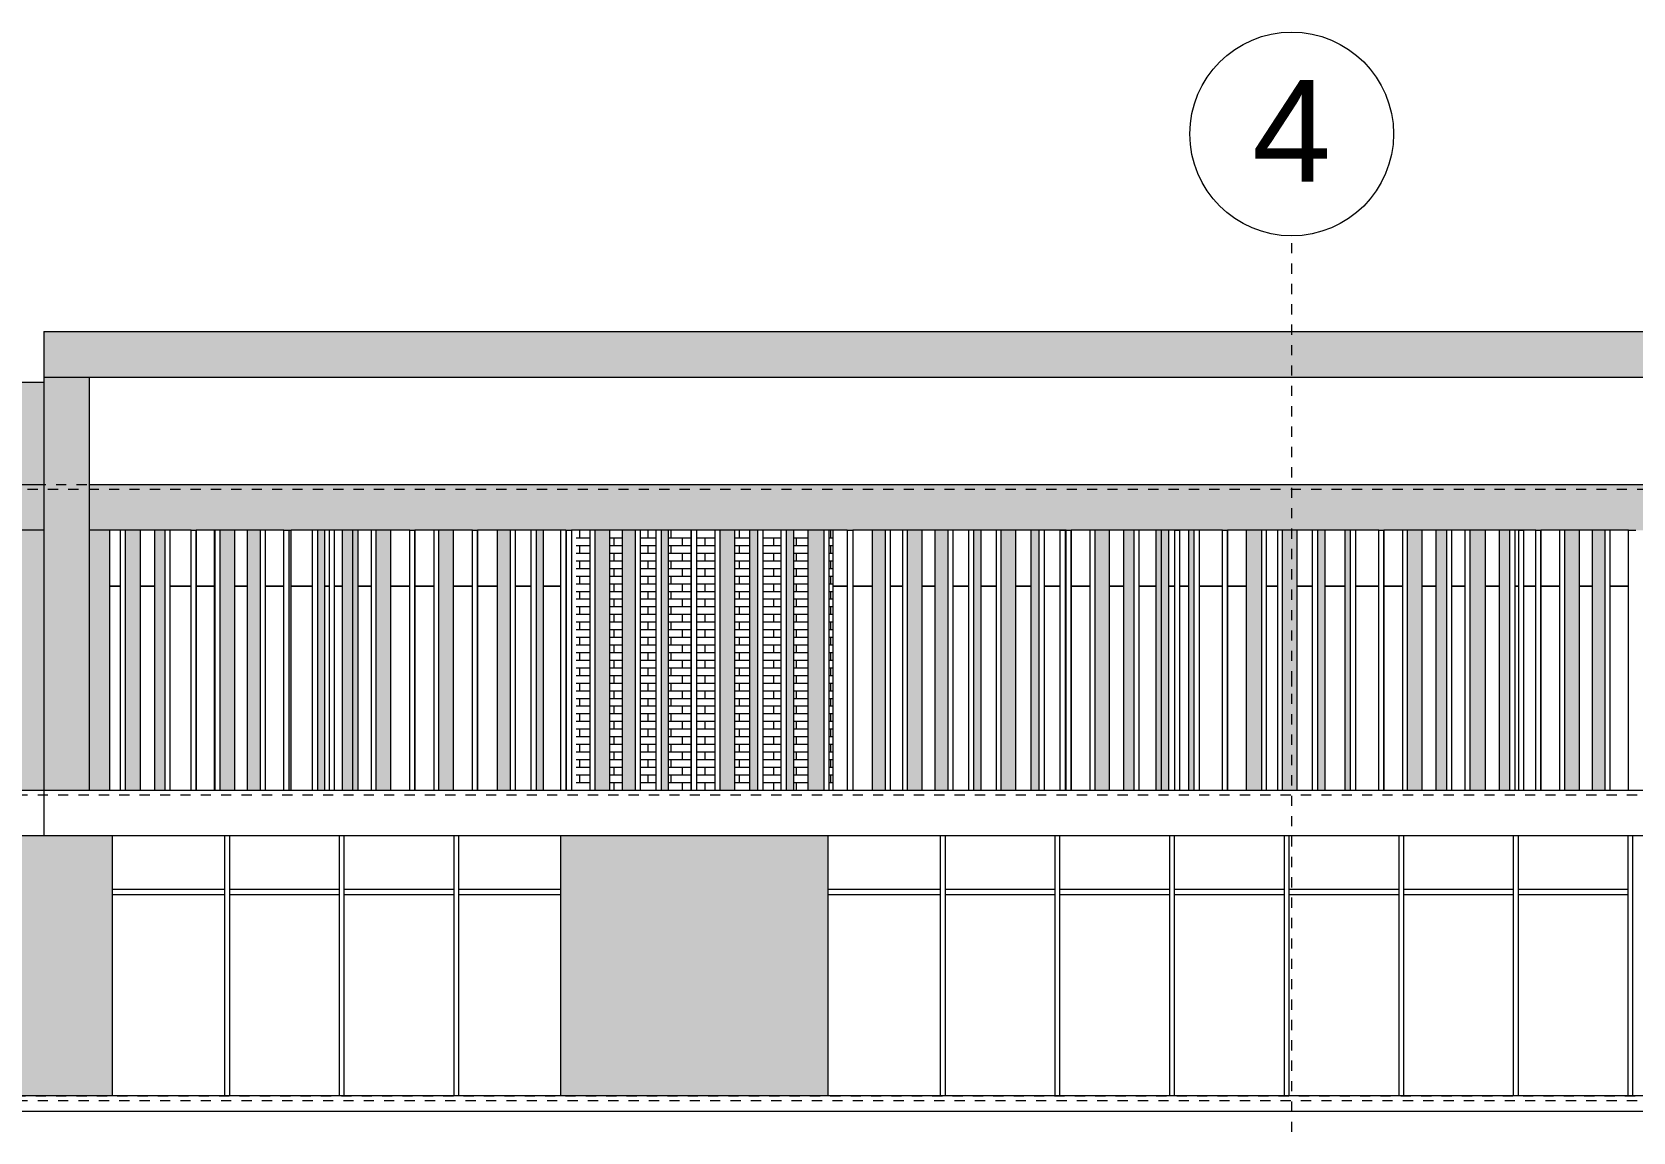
# Model space of a CAD drawing. Header units: metres. Extents: x 40 to 358, y -13 to 19.
# Drawn here: x 306.47 to 322.18, y -2.35 to 8.44 of the extents above; entities that cross this region are included whole.
import ezdxf

# ---------------------------------------------------------------- set-up
doc = ezdxf.new("R2010")
doc.units = ezdxf.units.M
doc.linetypes.add('Eje', pattern=[0.015, 0.003, -0.003, 0.006, -0.003])
doc.linetypes.add('LíneaDeRejilla', pattern=[0.021, 0.012, -0.003, 0.003, -0.003])
for name, color, linetype, lineweight in [('A-FLOR', 192, 'Continuous', 18), ('A-MURO', 113, 'Continuous', 9), ('A-MURO-ACHU', 111, 'Continuous', 9), ('A-PISO', 51, 'Continuous', 9), ('A-PISO-ACHU', 8, 'Continuous', 9), ('A-TEXT-NIVL', 51, 'Continuous', 5), ('A-VENT-CORT', 52, 'Continuous', 5), ('A-VENT-CORT-MARC', 51, 'Continuous', 5), ('S-REJI', 1, 'Continuous', 5), ('S-REJI-IDEN', 1, 'Continuous', 5)]:
    doc.layers.add(name, color=color, linetype=linetype, lineweight=lineweight)
doc.styles.add('Arial_1', font='arial.ttf', dxfattribs={"height": 1})

# ---------------------------------------------------------------- blocks, each defined once
blk = doc.blocks.new('Panel de sistema - Vidrio-10-V837-Fachada Oriental')
at = {"layer": 'A-VENT-CORT'}
for p, q in [((26.788, 3), (26.666, 3)), ((27.024, 3), (26.838, 3)), ((27.339, 3), (27.215, 3)), ((27.697, 3), (27.514, 3))]:
    blk.add_line(p, q, dxfattribs=at)
blk = doc.blocks.new('Panel de sistema - Vidrio-10-V838-Fachada Oriental')
at = {"layer": 'A-VENT-CORT'}
for p, q in [((25.807, 3), (25.672, 3)), ((26.095, 3), (25.96, 3)), ((26.427, 3), (26.292, 3)), ((26.616, 3), (26.58, 3))]:
    blk.add_line(p, q, dxfattribs=at)
blk = doc.blocks.new('Panel de sistema - Vidrio-10-V839-Fachada Oriental')
at = {"layer": 'A-VENT-CORT'}
for p, q in [((24.595, 3), (24.445, 3)), ((24.911, 3), (24.718, 3)), ((25.245, 3), (25.016, 3)), ((25.482, 3), (25.295, 3))]:
    blk.add_line(p, q, dxfattribs=at)
blk = doc.blocks.new('Panel de sistema - Vidrio-10-V840-Fachada Oriental')
at = {"layer": 'A-VENT-CORT'}
for p, q in [((23.377, 3), (23.291, 3)), ((23.711, 3), (23.482, 3)), ((23.945, 3), (23.761, 3)), ((24.255, 3), (24.141, 3))]:
    blk.add_line(p, q, dxfattribs=at)
blk = doc.blocks.new('Panel de sistema - Vidrio-10-V841-Fachada Oriental')
at = {"layer": 'A-VENT-CORT'}
for p, q in [((22.177, 3), (22.166, 3)), ((22.414, 3), (22.227, 3)), ((22.739, 3), (22.604, 3)), ((23.061, 3), (22.892, 3)), ((23.241, 3), (23.184, 3))]:
    blk.add_line(p, q, dxfattribs=at)
blk = doc.blocks.new('Panel de sistema - Vidrio-10-V842-Fachada Oriental')
at = {"layer": 'A-VENT-CORT'}
for p, q in [((21.221, 3), (21.063, 3)), ((21.494, 3), (21.343, 3)), ((21.831, 3), (21.684, 3)), ((22.116, 3), (21.96, 3))]:
    blk.add_line(p, q, dxfattribs=at)
blk = doc.blocks.new('Panel de sistema - Vidrio-10-V843-Fachada Oriental')
at = {"layer": 'A-VENT-CORT'}
for p, q in [((20.028, 3), (19.891, 3)), ((20.274, 3), (20.082, 3)), ((20.573, 3), (20.449, 3)), ((20.888, 3), (20.764, 3))]:
    blk.add_line(p, q, dxfattribs=at)
blk = doc.blocks.new('Panel de sistema - Vidrio-10-V845-Fachada Oriental')
at = {"layer": 'A-VENT-CORT'}
for p, q in [((26.666, 3), (26.788, 3)), ((26.838, 3), (27.024, 3)), ((27.215, 3), (27.339, 3)), ((27.514, 3), (27.697, 3))]:
    blk.add_line(p, q, dxfattribs=at)
blk = doc.blocks.new('Panel de sistema - Vidrio-10-V846-Fachada Oriental')
at = {"layer": 'A-VENT-CORT'}
for p, q in [((25.672, 3), (25.807, 3)), ((25.96, 3), (26.095, 3)), ((26.292, 3), (26.427, 3)), ((26.58, 3), (26.616, 3))]:
    blk.add_line(p, q, dxfattribs=at)
blk = doc.blocks.new('Panel de sistema - Vidrio-10-V847-Fachada Oriental')
at = {"layer": 'A-VENT-CORT'}
for p, q in [((24.445, 3), (24.595, 3)), ((24.718, 3), (24.911, 3)), ((25.016, 3), (25.245, 3)), ((25.295, 3), (25.482, 3))]:
    blk.add_line(p, q, dxfattribs=at)
blk = doc.blocks.new('Panel de sistema - Vidrio-10-V848-Fachada Oriental')
at = {"layer": 'A-VENT-CORT'}
for p, q in [((23.291, 3), (23.377, 3)), ((23.482, 3), (23.711, 3)), ((23.761, 3), (23.945, 3)), ((24.141, 3), (24.255, 3))]:
    blk.add_line(p, q, dxfattribs=at)
blk = doc.blocks.new('Panel de sistema - Vidrio-10-V849-Fachada Oriental')
at = {"layer": 'A-VENT-CORT'}
for p, q in [((22.166, 3), (22.177, 3)), ((22.227, 3), (22.414, 3)), ((22.604, 3), (22.739, 3)), ((22.892, 3), (23.061, 3)), ((23.184, 3), (23.241, 3))]:
    blk.add_line(p, q, dxfattribs=at)
blk = doc.blocks.new('Panel de sistema - Vidrio-10-V850-Fachada Oriental')
at = {"layer": 'A-VENT-CORT'}
for p, q in [((21.063, 3), (21.221, 3)), ((21.343, 3), (21.494, 3)), ((21.684, 3), (21.831, 3)), ((21.96, 3), (22.116, 3))]:
    blk.add_line(p, q, dxfattribs=at)
blk = doc.blocks.new('Panel de sistema - Vidrio-10-V851-Fachada Oriental')
at = {"layer": 'A-VENT-CORT'}
for p, q in [((19.891, 3), (20.028, 3)), ((20.082, 3), (20.274, 3)), ((20.449, 3), (20.573, 3)), ((20.764, 3), (20.888, 3))]:
    blk.add_line(p, q, dxfattribs=at)
blk = doc.blocks.new('Panel de sistema - Vidrio-10-V852-Fachada Oriental')
at = {"layer": 'A-VENT-CORT'}
for p, q in [((16.349, 3), (16.162, 3)), ((16.593, 3), (16.399, 3)), ((16.926, 3), (16.768, 3)), ((17.216, 3), (17.048, 3)), ((17.216, 1), (17.216, 3))]:
    blk.add_line(p, q, dxfattribs=at)
blk = doc.blocks.new('Panel de sistema - Vidrio-10-V853-Fachada Oriental')
at = {"layer": 'A-VENT-CORT'}
for p, q in [((15.07, 3), (14.991, 3)), ((15.358, 3), (15.223, 3)), ((15.735, 3), (15.549, 3)), ((15.972, 3), (15.785, 3))]:
    blk.add_line(p, q, dxfattribs=at)
blk = doc.blocks.new('Panel de sistema - Vidrio-10-V854-Fachada Oriental')
at = {"layer": 'A-VENT-CORT'}
for p, q in [((14.139, 3), (14.015, 3)), ((14.497, 3), (14.314, 3)), ((14.778, 3), (14.569, 3)), ((14.941, 3), (14.901, 3))]:
    blk.add_line(p, q, dxfattribs=at)
blk = doc.blocks.new('Panel de sistema - Vidrio-10-1542332-Fachada Oriental')
at = {"layer": 'A-VENT-CORT'}
for p, q in [((12.895, 3), (12.791, 3)), ((13.227, 3), (13.092, 3)), ((13.588, 3), (13.38, 3)), ((13.816, 3), (13.638, 3)), ((13.816, 1), (13.816, 3))]:
    blk.add_line(p, q, dxfattribs=at)
blk = doc.blocks.new('Panel de sistema - Vidrio-10-V855-Fachada Oriental')
at = {"layer": 'A-VENT-CORT'}
for p, q in [((17.216, 3), (17.216, 3.55)), ((16.162, 3), (16.349, 3)), ((16.399, 3), (16.593, 3)), ((16.768, 3), (16.926, 3)), ((17.048, 3), (17.216, 3))]:
    blk.add_line(p, q, dxfattribs=at)
blk = doc.blocks.new('Panel de sistema - Vidrio-10-V856-Fachada Oriental')
at = {"layer": 'A-VENT-CORT'}
for p, q in [((14.991, 3), (15.07, 3)), ((15.223, 3), (15.358, 3)), ((15.549, 3), (15.735, 3)), ((15.785, 3), (15.972, 3))]:
    blk.add_line(p, q, dxfattribs=at)
blk = doc.blocks.new('Panel de sistema - Vidrio-10-V857-Fachada Oriental')
at = {"layer": 'A-VENT-CORT'}
for p, q in [((14.015, 3), (14.139, 3)), ((14.314, 3), (14.497, 3)), ((14.569, 3), (14.778, 3)), ((14.901, 3), (14.941, 3))]:
    blk.add_line(p, q, dxfattribs=at)
blk = doc.blocks.new('Panel de sistema - Vidrio-10-1542333-Fachada Oriental')
at = {"layer": 'A-VENT-CORT'}
for p, q in [((13.816, 3), (13.816, 3.55)), ((12.791, 3), (12.895, 3)), ((13.092, 3), (13.227, 3)), ((13.38, 3), (13.588, 3)), ((13.638, 3), (13.816, 3))]:
    blk.add_line(p, q, dxfattribs=at)
blk = doc.blocks.new('Montante rectangular - 50x150-1351317-Fachada Oriental')
at = {"layer": 'A-VENT-CORT-MARC'}
for p, q in [((14.941, 3.55), (14.941, 3)), ((14.991, 3.55), (14.991, 3))]:
    blk.add_line(p, q, dxfattribs=at)
blk = doc.blocks.new('Montante rectangular - 50x150-1351318-Fachada Oriental')
at = {"layer": 'A-VENT-CORT-MARC'}
for p, q in [((14.941, 3), (14.941, 1)), ((14.991, 3), (14.991, 1))]:
    blk.add_line(p, q, dxfattribs=at)
blk = doc.blocks.new('Montante rectangular - 50x150-1633745-Fachada Oriental')
at = {"layer": 'A-VENT-CORT-MARC'}
for p, q in [((13.916, 0.55), (13.916, 0)), ((13.966, 0), (13.966, 0.55))]:
    blk.add_line(p, q, dxfattribs=at)
blk = doc.blocks.new('Montante rectangular - 50x150-1633746-Fachada Oriental')
at = {"layer": 'A-VENT-CORT-MARC'}
for p, q in [((13.916, 0), (13.916, -2)), ((13.966, -2), (13.966, 0))]:
    blk.add_line(p, q, dxfattribs=at)
blk = doc.blocks.new('Montante rectangular - 50x150-V861-Fachada Oriental')
at = {"layer": 'A-VENT-CORT-MARC'}
for p, q in [((22.116, 3.55), (22.166, 3.55)), ((22.116, 3.55), (22.116, 3)), ((22.166, 3.55), (22.166, 3))]:
    blk.add_line(p, q, dxfattribs=at)
blk = doc.blocks.new('Montante rectangular - 50x150-1532673-Fachada Oriental')
at = {"layer": 'A-VENT-CORT-MARC'}
for p, q in [((33.841, -0.025), (33.841, 0.025)), ((34.916, 0.025), (33.841, 0.025)), ((34.916, 0.025), (34.916, -0.025)), ((33.841, -0.025), (34.916, -0.025))]:
    blk.add_line(p, q, dxfattribs=at)
blk = doc.blocks.new('Montante rectangular - 50x150-1633778-Fachada Oriental')
at = {"layer": 'A-VENT-CORT-MARC'}
for p, q in [((32.666, 0.025), (31.566, 0.025)), ((32.666, 0.025), (32.666, -0.025)), ((31.566, -0.025), (32.666, -0.025))]:
    blk.add_line(p, q, dxfattribs=at)
blk = doc.blocks.new('Montante rectangular - 50x150-1633799-Fachada Oriental')
at = {"layer": 'A-VENT-CORT-MARC'}
for p, q in [((16.216, -0.025), (16.216, 0.025)), ((17.216, 0.025), (16.216, 0.025)), ((16.216, -0.025), (17.216, -0.025))]:
    blk.add_line(p, q, dxfattribs=at)
blk = doc.blocks.new('Montante rectangular - 50x150-V876-Fachada Oriental')
at = {"layer": 'A-VENT-CORT-MARC'}
for p, q in [((12.816, -0.025), (12.816, 0.025)), ((13.916, 0.025), (12.816, 0.025)), ((13.916, 0.025), (13.916, -0.025)), ((12.816, -0.025), (13.916, -0.025))]:
    blk.add_line(p, q, dxfattribs=at)
blk = doc.blocks.new('Grid - 4mm-563819-Fachada Oriental')
at = {"layer": 'S-REJI-IDEN'}
blk.add_circle((10.91, 7.438), 1, dxfattribs=at)

msp = doc.modelspace()

# ---------------------------------------------------------------- hatches: boundary and pattern name
at = {"layer": 'A-MURO-ACHU'}
for points in [[(306.583, 1), (307.033, 1), (307.033, 5.05), (306.583, 5.05), (306.583, 2.632)], [(306.583, 4), (306.583, 5), (305.427, 5), (305.427, 4)], [(307.381, 1), (307.534, 1), (307.534, 3.55), (307.381, 3.55), (307.381, 3)], [(307.775, 1), (307.775, 3.55), (307.669, 3.55), (307.669, 1)], [(308.31, 1), (308.457, 1), (308.457, 3.55), (308.31, 3.55), (308.31, 3)], [(308.711, 1), (308.711, 3.55), (308.581, 3.55), (308.581, 1)], [(309.011, 1), (309.011, 3.55), (308.989, 3.55), (308.989, 1)], [(309.343, 1), (309.343, 3.55), (309.269, 3.55), (309.269, 1)], [(309.618, 1), (309.618, 3.55), (309.512, 3.55), (309.512, 1)], [(309.665, 1), (309.665, 3.55), (309.618, 3.55), (309.618, 1)], [(309.844, 1), (309.99, 1), (309.99, 3.55), (309.844, 3.55), (309.844, 3)], [(310.604, 1), (310.604, 3.55), (310.457, 3.55), (310.457, 1), (310.558, 1)], [(311.165, 1), (311.165, 3.55), (311.035, 3.55), (311.035, 1)], [(311.49, 1), (311.49, 3.55), (311.416, 3.55), (311.416, 1)], [(311.713, 1), (311.713, 3.55), (311.709, 3.55), (311.709, 1)], [(312.138, 1), (312.138, 3.55), (311.991, 3.55), (311.991, 1)], [(312.392, 1), (312.392, 3.55), (312.262, 3.55), (312.262, 1)], [(312.717, 1), (312.717, 3.55), (312.643, 3.55), (312.643, 1)], [(312.936, 1), (312.94, 1), (312.94, 3.55), (312.936, 3.55), (312.936, 3.282)], [(313.365, 1), (313.365, 3.55), (313.218, 3.55), (313.218, 1)], [(313.593, 1), (313.593, 3.55), (313.512, 3.55), (313.512, 1)], [(313.945, 1), (313.945, 3.55), (313.87, 3.55), (313.87, 1)], [(314.245, 1), (314.245, 3.55), (314.082, 3.55), (314.082, 1)], [(314.47, 1), (314.474, 1), (314.474, 3.55), (314.47, 3.55), (314.47, 3)], [(314.716, 1), (314.846, 1), (314.846, 3.55), (314.716, 3.55), (314.716, 3)], [(315.059, 1), (315.206, 1), (315.206, 3.55), (315.059, 3.55), (315.059, 3)], [(315.33, 1), (315.46, 1), (315.46, 3.55), (315.33, 3.55), (315.33, 3)], [(315.711, 1), (315.785, 1), (315.785, 3.55), (315.711, 3.55), (315.711, 3)], [(315.979, 1), (316.126, 1), (316.126, 3.55), (315.979, 3.55), (315.979, 3)], [(316.354, 1), (316.354, 3.55), (316.273, 3.55), (316.273, 1)], [(316.899, 1), (317.046, 1), (317.046, 3.55), (316.899, 3.55), (316.899, 3)], [(317.287, 1), (317.287, 3.55), (317.181, 3.55), (317.181, 1)], [(317.552, 1), (317.552, 3.55), (317.503, 3.55), (317.503, 1)], [(317.626, 1), (317.626, 3.55), (317.552, 3.55), (317.552, 1)], [(317.819, 1), (317.875, 1), (317.875, 3.55), (317.819, 3.55), (317.819, 3)], [(318.387, 1), (318.54, 1), (318.54, 3.55), (318.387, 3.55), (318.387, 3)], [(318.808, 1), (318.887, 1), (318.887, 3.55), (318.74, 3.55), (318.74, 1)], [(319.16, 1), (319.16, 3.55), (319.086, 3.55), (319.086, 1)], [(319.409, 1), (319.409, 3.55), (319.353, 3.55), (319.353, 1)], [(320.114, 1), (320.114, 3.55), (319.967, 3.55), (319.967, 1), (319.983, 1)], [(320.249, 1), (320.355, 1), (320.355, 3.55), (320.249, 3.55), (320.249, 3)], [(320.581, 1), (320.734, 1), (320.734, 3.55), (320.581, 3.55), (320.581, 3)], [(320.975, 1), (320.975, 3.55), (320.869, 3.55), (320.869, 1)], [(321.657, 1), (321.657, 3.55), (321.51, 3.55), (321.51, 1)], [(321.911, 1), (321.911, 3.55), (321.781, 3.55), (321.781, 1), (321.842, 1)], [(310.84, 1), (310.841, 1), (310.84, 3)], [(316.669, 1), (316.669, 1), (316.669, 3)], [(307.258, -2), (307.258, 0.55), (305.427, 0.55), (305.427, -2)], [(311.808, -2), (311.808, 0.55), (311.658, 0.55), (311.658, -2)], [(311.808, -2), (314.283, -2), (314.283, 0.55), (311.808, 0.55), (311.808, -0.07)]]:
    msp.add_hatch(color=256, dxfattribs=at).paths.add_polyline_path(points, flags=0)
h = msp.add_hatch(color=256, dxfattribs=at)
h.paths.add_polyline_path([(306.583, 1), (306.583, 3.55), (305.427, 3.55), (305.427, 1)], flags=0)
h.paths.add_polyline_path([(307.233, 1), (307.233, 3.55), (307.033, 3.55), (307.033, 1)], flags=0)
at = {"layer": 'A-MURO-ACHU', "lineweight": 5}
h = msp.add_hatch(dxfattribs=at)
h.set_pattern_fill('FP_14', color=256, style=0, pattern_type=2)
h.set_pattern_definition([(0, (311.73291, 1), (0, 0.075), []), (90, (311.73291, 1), (-0.112, 0.075), [0.075, -0.075])])
h.paths.add_polyline_path([(311.808, 1), (311.947, 1), (311.947, 3.55), (311.808, 3.55), (311.808, 3.282)], flags=0)
h.paths.add_polyline_path([(314.288, 1), (314.333, 1), (314.333, 3.55), (314.288, 3.55), (314.288, 3.282)], flags=0)
h.paths.add_polyline_path([(314.082, 1), (314.082, 3.55), (313.945, 3.55), (313.945, 1)], flags=0)
h.paths.add_polyline_path([(312.138, 1), (312.262, 1), (312.262, 3.55), (312.138, 3.55), (312.138, 3.282)], flags=0)
h.paths.add_polyline_path([(313.641, 1), (313.822, 1), (313.822, 3.55), (313.641, 3.55), (313.641, 3.282)], flags=0)
h.paths.add_polyline_path([(312.595, 1), (312.595, 3.55), (312.437, 3.55), (312.437, 1)], flags=0)
h.paths.add_polyline_path([(313.512, 1), (313.512, 3.55), (313.365, 3.55), (313.365, 1)], flags=0)
h.paths.add_polyline_path([(313.175, 1), (313.175, 3.55), (312.99, 3.55), (312.99, 1)], flags=0)
h.paths.add_polyline_path([(312.717, 1), (312.936, 1), (312.936, 3.55), (312.717, 3.55), (312.717, 3.282)], flags=0)
at = {"layer": 'A-PISO-ACHU'}
msp.add_hatch(color=256, dxfattribs=at).paths.add_polyline_path([(343.668, 5.05), (348.203, 5.05), (348.203, 5.5), (306.583, 5.5), (306.583, 5.05), (338.818, 5.05)], flags=0)
h = msp.add_hatch(color=256, dxfattribs=at)
h.paths.add_polyline_path([(348.518, 3.55), (348.903, 3.55), (348.903, 4), (348.203, 4), (348.203, 3.55)], flags=0)
h.paths.add_polyline_path([(306.583, 3.55), (306.583, 4), (305.427, 4), (305.427, 3.55)], flags=0)
h.paths.add_polyline_path([(307.033, 3.55), (347.753, 3.55), (347.753, 4), (307.033, 4)], flags=0)

# ---------------------------------------------------------------- linework, layer by layer
at = {"layer": 'A-FLOR'}
for p, q in [((352.63, -2), (288.729, -2)), ((288.729, -2.15), (352.63, -2.15))]:
    msp.add_line(p, q, dxfattribs=at)
at = {"layer": 'A-MURO'}
for p, q in [((306.583, 5.05), (306.583, 1)), ((307.033, 1), (307.033, 5.05)), ((306.583, 5), (291.09, 5)), ((307.233, 1), (307.233, 3.55)), ((307.534, 3.55), (307.337, 3.55)), ((307.337, 1), (307.337, 3.55)), ((307.381, 3.55), (307.381, 1)), ((307.534, 1), (307.534, 3.55)), ((307.822, 3.55), (307.669, 3.55)), ((307.669, 3.55), (307.669, 1)), ((307.775, 1), (307.775, 3.55)), ((307.822, 3.55), (307.822, 1)), ((308.03, 1), (308.03, 3.55)), ((308.03, 3.55), (308.08, 3.55)), ((308.08, 1), (308.08, 3.55)), ((308.08, 3.55), (308.08, 1)), ((308.457, 3.55), (308.266, 3.55)), ((308.266, 1), (308.266, 3.55)), ((308.31, 3.55), (308.31, 1)), ((308.457, 1), (308.457, 3.55)), ((308.756, 3.55), (308.581, 3.55)), ((308.581, 3.55), (308.581, 1)), ((308.711, 1), (308.711, 3.55)), ((308.756, 3.55), (308.756, 1)), ((308.939, 1), (308.939, 3.55)), ((308.939, 3.55), (309.011, 3.55)), ((308.989, 3.55), (308.989, 1)), ((309.011, 1), (309.011, 3.55)), ((309.343, 3.55), (309.22, 3.55)), ((309.22, 1), (309.22, 3.55)), ((309.269, 3.55), (309.269, 1)), ((309.343, 1), (309.343, 3.55)), ((309.665, 3.55), (309.512, 3.55)), ((309.512, 3.55), (309.512, 1)), ((309.618, 1), (309.618, 3.55)), ((309.665, 3.55), (309.665, 1)), ((309.99, 3.55), (309.8, 3.55)), ((309.8, 1), (309.8, 3.55)), ((309.844, 3.55), (309.844, 1)), ((309.99, 1), (309.99, 3.55)), ((310.177, 1), (310.177, 3.55)), ((310.177, 3.55), (310.227, 3.55)), ((310.227, 1), (310.227, 3.55)), ((310.227, 3.55), (310.227, 1)), ((310.604, 3.55), (310.414, 3.55)), ((310.414, 1), (310.414, 3.55)), ((310.457, 3.55), (310.457, 1)), ((310.604, 1), (310.604, 3.55)), ((310.79, 1), (310.79, 3.55)), ((310.79, 3.55), (310.841, 3.55)), ((310.84, 3.55), (310.84, 1)), ((310.841, 1), (310.841, 3.55)), ((311.21, 3.55), (311.035, 3.55)), ((311.035, 3.55), (311.035, 1)), ((311.165, 1), (311.165, 3.55)), ((311.21, 3.55), (311.21, 1)), ((311.49, 3.55), (311.368, 3.55)), ((311.368, 1), (311.368, 3.55)), ((311.416, 3.55), (311.416, 1)), ((311.49, 1), (311.49, 3.55)), ((311.709, 3.55), (311.709, 1)), ((311.709, 3.55), (311.763, 3.55)), ((311.713, 1), (311.713, 3.55)), ((311.763, 3.55), (311.763, 1)), ((312.717, 3.55), (311.947, 3.55)), ((311.947, 1), (311.947, 3.55)), ((311.991, 3.55), (311.991, 1)), ((312.138, 1), (312.138, 3.55)), ((312.262, 3.55), (312.262, 1)), ((312.392, 1), (312.392, 3.55)), ((312.437, 3.55), (312.437, 1)), ((312.595, 1), (312.595, 3.55)), ((312.643, 3.55), (312.643, 1)), ((312.717, 1), (312.717, 3.55)), ((314.288, 3.55), (312.936, 3.55)), ((312.936, 3.55), (312.936, 1)), ((312.94, 1), (312.94, 3.55)), ((312.99, 3.55), (312.99, 1)), ((313.175, 1), (313.175, 3.55)), ((313.218, 3.55), (313.218, 1)), ((313.365, 1), (313.365, 3.55)), ((313.512, 3.55), (313.512, 1)), ((313.593, 1), (313.593, 3.55)), ((313.641, 3.55), (313.641, 1)), ((313.822, 1), (313.822, 3.55)), ((313.87, 3.55), (313.87, 1)), ((313.945, 1), (313.945, 3.55)), ((314.082, 3.55), (314.082, 1)), ((314.245, 1), (314.245, 3.55)), ((314.288, 3.55), (314.288, 1)), ((314.333, 1), (314.333, 3.55)), ((314.47, 3.55), (314.47, 1)), ((314.47, 3.55), (314.524, 3.55)), ((314.474, 1), (314.474, 3.55)), ((314.524, 3.55), (314.524, 1)), ((314.891, 3.55), (314.716, 3.55)), ((314.716, 3.55), (314.716, 1)), ((314.846, 1), (314.846, 3.55)), ((314.891, 3.55), (314.891, 1)), ((315.206, 3.55), (315.015, 3.55)), ((315.015, 1), (315.015, 3.55)), ((315.059, 3.55), (315.059, 1)), ((315.206, 1), (315.206, 3.55)), ((315.505, 3.55), (315.33, 3.55)), ((315.33, 3.55), (315.33, 1)), ((315.46, 1), (315.46, 3.55)), ((315.505, 3.55), (315.505, 1)), ((315.785, 3.55), (315.663, 3.55)), ((315.663, 1), (315.663, 3.55)), ((315.711, 3.55), (315.711, 1)), ((315.785, 1), (315.785, 3.55)), ((316.126, 3.55), (315.935, 3.55)), ((315.935, 1), (315.935, 3.55)), ((315.979, 3.55), (315.979, 1)), ((316.126, 1), (316.126, 3.55)), ((316.402, 3.55), (316.273, 3.55)), ((316.273, 3.55), (316.273, 1)), ((316.354, 1), (316.354, 3.55)), ((316.402, 3.55), (316.402, 1)), ((316.619, 1), (316.619, 3.55)), ((316.619, 3.55), (316.669, 3.55)), ((316.669, 1), (316.669, 3.55)), ((316.669, 3.55), (316.669, 1)), ((317.046, 3.55), (316.856, 3.55)), ((316.856, 1), (316.856, 3.55)), ((316.899, 3.55), (316.899, 1)), ((317.046, 1), (317.046, 3.55)), ((317.334, 3.55), (317.181, 3.55)), ((317.181, 3.55), (317.181, 1)), ((317.287, 1), (317.287, 3.55)), ((317.334, 3.55), (317.334, 1)), ((317.626, 3.55), (317.503, 3.55)), ((317.503, 1), (317.503, 3.55)), ((317.552, 3.55), (317.552, 1)), ((317.626, 1), (317.626, 3.55)), ((317.924, 3.55), (317.819, 3.55)), ((317.819, 3.55), (317.819, 1)), ((317.875, 1), (317.875, 3.55)), ((317.924, 3.55), (317.924, 1)), ((318.153, 1), (318.153, 3.55)), ((318.153, 3.55), (318.203, 3.55)), ((318.203, 1), (318.203, 3.55)), ((318.203, 3.55), (318.203, 1)), ((318.583, 3.55), (318.387, 3.55)), ((318.387, 3.55), (318.387, 1)), ((318.54, 1), (318.54, 3.55)), ((318.583, 3.55), (318.583, 1)), ((318.887, 3.55), (318.696, 3.55)), ((318.696, 1), (318.696, 3.55)), ((318.74, 3.55), (318.74, 1)), ((318.887, 1), (318.887, 3.55)), ((319.16, 3.55), (319.037, 3.55)), ((319.037, 1), (319.037, 3.55)), ((319.086, 3.55), (319.086, 1)), ((319.16, 1), (319.16, 3.55)), ((319.458, 3.55), (319.353, 3.55)), ((319.353, 3.55), (319.353, 1)), ((319.409, 1), (319.409, 3.55)), ((319.458, 3.55), (319.458, 1)), ((319.687, 1), (319.687, 3.55)), ((319.687, 3.55), (319.737, 3.55)), ((319.737, 1), (319.737, 3.55)), ((319.737, 3.55), (319.737, 1)), ((320.114, 3.55), (319.924, 3.55)), ((319.924, 1), (319.924, 3.55)), ((319.967, 3.55), (319.967, 1)), ((320.114, 1), (320.114, 3.55)), ((320.402, 3.55), (320.249, 3.55)), ((320.249, 3.55), (320.249, 1)), ((320.355, 1), (320.355, 3.55)), ((320.402, 3.55), (320.402, 1)), ((320.734, 3.55), (320.537, 3.55)), ((320.537, 1), (320.537, 3.55)), ((320.581, 3.55), (320.581, 1)), ((320.734, 1), (320.734, 3.55)), ((321.022, 3.55), (320.869, 3.55)), ((320.869, 3.55), (320.869, 1)), ((320.975, 1), (320.975, 3.55)), ((321.022, 3.55), (321.022, 1)), ((321.23, 1), (321.23, 3.55)), ((321.23, 3.55), (321.28, 3.55)), ((321.28, 1), (321.28, 3.55)), ((321.28, 3.55), (321.28, 1)), ((321.657, 3.55), (321.466, 3.55)), ((321.466, 1), (321.466, 3.55)), ((321.51, 3.55), (321.51, 1)), ((321.657, 1), (321.657, 3.55)), ((321.956, 3.55), (321.781, 3.55)), ((321.781, 3.55), (321.781, 1)), ((321.911, 1), (321.911, 3.55)), ((321.956, 3.55), (321.956, 1)), ((322.139, 1), (322.139, 3.55)), ((322.139, 3.55), (322.211, 3.55)), ((307.258, -2), (307.258, 0.55)), ((311.658, -2), (311.658, 0.55)), ((314.283, -2), (314.283, 0.55))]:
    msp.add_line(p, q, dxfattribs=at)
at = {"layer": 'A-PISO'}
for p, q in [((306.583, 5.5), (348.203, 5.5)), ((306.583, 5.5), (306.583, 5.05)), ((347.753, 5.05), (306.583, 5.05)), ((295.787, 4), (306.583, 4)), ((307.033, 4), (331.008, 4)), ((306.583, 3.55), (296.637, 3.55)), ((307.337, 3.55), (307.033, 3.55)), ((307.669, 3.55), (307.534, 3.55)), ((308.03, 3.55), (307.822, 3.55)), ((308.266, 3.55), (308.08, 3.55)), ((308.581, 3.55), (308.457, 3.55)), ((308.939, 3.55), (308.756, 3.55)), ((309.22, 3.55), (309.011, 3.55)), ((309.512, 3.55), (309.343, 3.55)), ((309.8, 3.55), (309.665, 3.55)), ((310.177, 3.55), (309.99, 3.55)), ((310.414, 3.55), (310.227, 3.55)), ((310.79, 3.55), (310.604, 3.55)), ((311.035, 3.55), (310.841, 3.55)), ((311.368, 3.55), (311.21, 3.55)), ((311.709, 3.55), (311.49, 3.55)), ((311.947, 3.55), (311.763, 3.55)), ((312.936, 3.55), (312.717, 3.55)), ((314.47, 3.55), (314.288, 3.55)), ((314.716, 3.55), (314.524, 3.55)), ((315.015, 3.55), (314.891, 3.55)), ((315.33, 3.55), (315.206, 3.55)), ((315.663, 3.55), (315.505, 3.55)), ((315.935, 3.55), (315.785, 3.55)), ((316.273, 3.55), (316.126, 3.55)), ((316.619, 3.55), (316.402, 3.55)), ((316.856, 3.55), (316.669, 3.55)), ((317.181, 3.55), (317.046, 3.55)), ((317.503, 3.55), (317.334, 3.55)), ((317.819, 3.55), (317.626, 3.55)), ((318.153, 3.55), (317.924, 3.55)), ((318.387, 3.55), (318.203, 3.55)), ((318.696, 3.55), (318.583, 3.55)), ((319.037, 3.55), (318.887, 3.55)), ((319.353, 3.55), (319.16, 3.55)), ((319.687, 3.55), (319.458, 3.55)), ((319.924, 3.55), (319.737, 3.55)), ((320.249, 3.55), (320.114, 3.55)), ((320.537, 3.55), (320.402, 3.55)), ((320.869, 3.55), (320.734, 3.55)), ((321.23, 3.55), (321.022, 3.55)), ((321.466, 3.55), (321.28, 3.55)), ((321.781, 3.55), (321.657, 3.55)), ((322.139, 3.55), (321.956, 3.55)), ((296.637, 1), (348.903, 1)), ((306.583, 1), (306.583, 0.55)), ((348.903, 0.55), (295.769, 0.55))]:
    msp.add_line(p, q, dxfattribs=at)
at = {"layer": 'A-TEXT-NIVL', "linetype": 'Eje'}
for p, q in [((286.104, 4), (355.124, 4)), ((355.124, 3.95), (286.104, 3.95)), ((286.104, 1), (355.023, 1)), ((355.824, 0.95), (286.104, 0.95)), ((286.104, -2), (355.023, -2)), ((355.824, -2.05), (286.104, -2.05))]:
    msp.add_line(p, q, dxfattribs=at)
at = {"layer": 'S-REJI', "linetype": 'LíneaDeRejilla'}
for p, q in [((318.833, 2.067), (318.833, 6.438)), ((318.833, 2.016), (318.833, 2.067)), ((318.833, -2.355), (318.833, 2.016))]:
    msp.add_line(p, q, dxfattribs=at)

# ---------------------------------------------------------------- block references
at = {"layer": 'A-VENT-CORT'}
for name in ['Panel de sistema - Vidrio-10-1542333-Fachada Oriental', 'Panel de sistema - Vidrio-10-V855-Fachada Oriental', 'Panel de sistema - Vidrio-10-1542332-Fachada Oriental', 'Panel de sistema - Vidrio-10-V854-Fachada Oriental', 'Panel de sistema - Vidrio-10-V857-Fachada Oriental', 'Panel de sistema - Vidrio-10-V853-Fachada Oriental', 'Panel de sistema - Vidrio-10-V856-Fachada Oriental', 'Panel de sistema - Vidrio-10-V852-Fachada Oriental', 'Panel de sistema - Vidrio-10-V843-Fachada Oriental', 'Panel de sistema - Vidrio-10-V851-Fachada Oriental', 'Panel de sistema - Vidrio-10-V842-Fachada Oriental', 'Panel de sistema - Vidrio-10-V850-Fachada Oriental', 'Panel de sistema - Vidrio-10-V841-Fachada Oriental', 'Panel de sistema - Vidrio-10-V849-Fachada Oriental', 'Panel de sistema - Vidrio-10-V840-Fachada Oriental', 'Panel de sistema - Vidrio-10-V848-Fachada Oriental', 'Panel de sistema - Vidrio-10-V839-Fachada Oriental', 'Panel de sistema - Vidrio-10-V847-Fachada Oriental', 'Panel de sistema - Vidrio-10-V838-Fachada Oriental', 'Panel de sistema - Vidrio-10-V846-Fachada Oriental', 'Panel de sistema - Vidrio-10-V837-Fachada Oriental', 'Panel de sistema - Vidrio-10-V845-Fachada Oriental']:
    msp.add_blockref(name, (294.442, 0), dxfattribs=at)
at = {"layer": 'A-VENT-CORT-MARC'}
for name, p in [('Montante rectangular - 50x150-1351317-Fachada Oriental', (294.442, 0)), ('Montante rectangular - 50x150-V861-Fachada Oriental', (294.442, 0)), ('Montante rectangular - 50x150-V861-Fachada Oriental', (295.567, 0)), ('Montante rectangular - 50x150-V861-Fachada Oriental', (298.942, 0)), ('Montante rectangular - 50x150-1351318-Fachada Oriental', (294.442, 0)), ('Montante rectangular - 50x150-1351318-Fachada Oriental', (301.617, 0)), ('Montante rectangular - 50x150-1351318-Fachada Oriental', (302.742, 0)), ('Montante rectangular - 50x150-1351318-Fachada Oriental', (306.117, 0)), ('Montante rectangular - 50x150-1633745-Fachada Oriental', (294.442, 0)), ('Montante rectangular - 50x150-1633745-Fachada Oriental', (295.567, 0)), ('Montante rectangular - 50x150-1633745-Fachada Oriental', (296.692, 0)), ('Montante rectangular - 50x150-1633745-Fachada Oriental', (301.467, 0)), ('Montante rectangular - 50x150-1633745-Fachada Oriental', (302.592, 0)), ('Montante rectangular - 50x150-1633745-Fachada Oriental', (303.717, 0)), ('Montante rectangular - 50x150-1633745-Fachada Oriental', (304.842, 0)), ('Montante rectangular - 50x150-1633745-Fachada Oriental', (305.967, 0)), ('Montante rectangular - 50x150-1633745-Fachada Oriental', (307.092, 0)), ('Montante rectangular - 50x150-1633745-Fachada Oriental', (308.217, 0)), ('Montante rectangular - 50x150-V876-Fachada Oriental', (294.442, 0)), ('Montante rectangular - 50x150-1633746-Fachada Oriental', (294.442, 0)), ('Montante rectangular - 50x150-1532673-Fachada Oriental', (274.567, 0)), ('Montante rectangular - 50x150-1633746-Fachada Oriental', (295.567, 0)), ('Montante rectangular - 50x150-1532673-Fachada Oriental', (275.692, 0)), ('Montante rectangular - 50x150-1633746-Fachada Oriental', (296.692, 0)), ('Montante rectangular - 50x150-1633799-Fachada Oriental', (294.442, 0)), ('Montante rectangular - 50x150-1633778-Fachada Oriental', (282.717, 0)), ('Montante rectangular - 50x150-1633746-Fachada Oriental', (301.467, 0)), ('Montante rectangular - 50x150-1532673-Fachada Oriental', (281.592, 0)), ('Montante rectangular - 50x150-1633746-Fachada Oriental', (302.592, 0)), ('Montante rectangular - 50x150-1532673-Fachada Oriental', (282.717, 0)), ('Montante rectangular - 50x150-1633746-Fachada Oriental', (303.717, 0)), ('Montante rectangular - 50x150-1532673-Fachada Oriental', (283.842, 0)), ('Montante rectangular - 50x150-1633746-Fachada Oriental', (304.842, 0)), ('Montante rectangular - 50x150-1532673-Fachada Oriental', (284.967, 0)), ('Montante rectangular - 50x150-1633746-Fachada Oriental', (305.967, 0)), ('Montante rectangular - 50x150-1532673-Fachada Oriental', (286.092, 0)), ('Montante rectangular - 50x150-1633746-Fachada Oriental', (307.092, 0)), ('Montante rectangular - 50x150-1532673-Fachada Oriental', (287.217, 0)), ('Montante rectangular - 50x150-1633746-Fachada Oriental', (308.217, 0))]:
    msp.add_blockref(name, p, dxfattribs=at)
at = {"layer": 'S-REJI-IDEN'}
msp.add_blockref('Grid - 4mm-563819-Fachada Oriental', (307.923, 0), dxfattribs=at)

# ---------------------------------------------------------------- texts
at = {"layer": 'S-REJI-IDEN', "insert": (318.833, 7.969), "char_height": 1, "width": 0.93044, "attachment_point": 2, "line_spacing_factor": 0.941778, "style": 'Arial_1'}
msp.add_mtext('4', dxfattribs=at)

doc.saveas('drawing.dxf')
